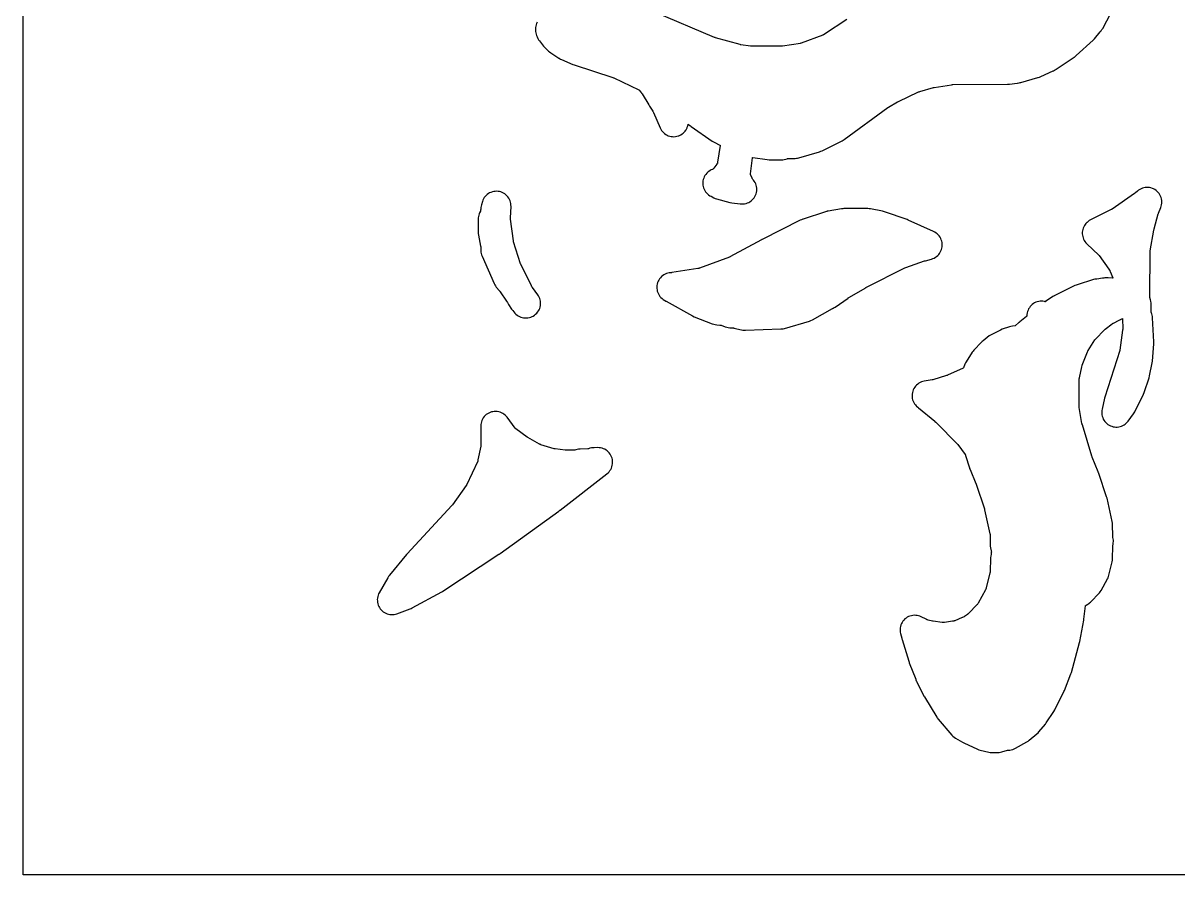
# Model space of a CAD drawing. Header units: millimetres. Extents: x 0 to 300, y 0 to 300.
# Drawn here: x 0 to 197.2, y 0 to 145.6 of the extents above; entities that cross this region are included whole.
import ezdxf

# ---------------------------------------------------------------- set-up
doc = ezdxf.new("R2010")
doc.units = ezdxf.units.MM
doc.layers.add('CUT', color=7, linetype='CONTINUOUS')

msp = doc.modelspace()

# ---------------------------------------------------------------- linework, layer by layer
at = {"layer": 'CUT'}
for points in [[(299.95, 0), (0.05, 0), (0.02, 0), (0.01, 0), (0.01, 0.01), (0, 0.01), (0, 0.02), (0, 0.05), (0, 299.95), (0, 299.98), (0, 299.99), (0.01, 300), (0.02, 300), (0.05, 300), (299.95, 300)], [(87.79, 145.72), (87.7, 145.5), (87.62, 145.28), (87.56, 145.05), (87.53, 144.82), (87.52, 144.58), (87.52, 144.32), (87.53, 144.09), (87.56, 143.86), (87.62, 143.63), (87.69, 143.41), (87.78, 143.2), (87.92, 142.92), (88.05, 142.7), (88.2, 142.49), (88.91, 141.59), (89.15, 141.33), (89.74, 140.77), (89.92, 140.61), (90.12, 140.47), (91.53, 139.57), (91.58, 139.53), (91.64, 139.5), (91.78, 139.41), (91.99, 139.31), (93.89, 138.48), (94.12, 138.39), (100.74, 136.25), (100.84, 136.21), (100.85, 136.21), (100.9, 136.19), (105.15, 134.16), (105.19, 134.14), (105.2, 134.14), (105.21, 134.14), (105.21, 134.13), (105.22, 134.13), (105.23, 134.11), (105.53, 133.72), (105.55, 133.69), (105.6, 133.62), (105.63, 133.59), (105.73, 133.44), (106.89, 131.56), (106.94, 131.47), (107.01, 131.35), (107.55, 130.48), (107.55, 130.47), (107.56, 130.45), (107.57, 130.44), (107.58, 130.43), (107.58, 130.42), (107.6, 130.39), (107.65, 130.28), (108.82, 127.63), (108.93, 127.41), (109.07, 127.2), (109.22, 127.01), (109.39, 126.83), (109.57, 126.67), (109.77, 126.53), (109.99, 126.41), (110.21, 126.31), (110.44, 126.23), (110.68, 126.18), (110.93, 126.15), (111.17, 126.14), (111.42, 126.16), (111.66, 126.2), (111.89, 126.27), (111.9, 126.27), (111.98, 126.3), (112.12, 126.35), (112.13, 126.36), (112.23, 126.41), (112.34, 126.47), (112.35, 126.47), (112.55, 126.6), (112.74, 126.75), (112.75, 126.75), (112.92, 126.92), (113.08, 127.1), (113.08, 127.11), (113.19, 127.25), (113.21, 127.28), (113.21, 127.29), (113.22, 127.3), (113.23, 127.31), (113.35, 127.52), (113.41, 127.68), (113.42, 127.7), (113.44, 127.74), (113.44, 127.75), (113.52, 127.98), (113.59, 128.23), (113.6, 128.27), (113.61, 128.27), (113.64, 128.25), (113.88, 128.06), (113.93, 128.02), (113.99, 127.97), (114.03, 127.94), (114.11, 127.88), (117.72, 125.39), (118.02, 125.21), (119.02, 124.71), (119.05, 124.7), (119.06, 124.69), (119.06, 124.66), (118.63, 121.8), (118.63, 121.79), (118.62, 121.71), (118.6, 121.61), (118.6, 121.6), (118.59, 121.58), (118.58, 121.58), (118.52, 121.5), (118.48, 121.45), (118, 120.78), (117.95, 120.72), (117.92, 120.68), (117.89, 120.64), (117.86, 120.6), (117.84, 120.58), (117.82, 120.57), (117.77, 120.55), (117.55, 120.46), (117.33, 120.34), (117.13, 120.21), (116.94, 120.06), (116.76, 119.88), (116.61, 119.7), (116.47, 119.49), (116.35, 119.28), (116.25, 119.05), (116.18, 118.82), (116.13, 118.58), (116.1, 118.34), (116.1, 118.09), (116.12, 117.85), (116.17, 117.61), (116.24, 117.38), (116.33, 117.15), (116.44, 116.93), (116.57, 116.73), (116.73, 116.53), (116.9, 116.36), (117.08, 116.2), (117.29, 116.06), (117.5, 115.95), (118.01, 115.7), (118.23, 115.6), (118.46, 115.53), (120.71, 114.92), (121.04, 114.85), (122.5, 114.66), (122.75, 114.64), (122.99, 114.65), (123.24, 114.68), (123.48, 114.73), (123.72, 114.81), (123.95, 114.91), (124.16, 115.03), (124.36, 115.17), (124.55, 115.34), (124.72, 115.52), (124.87, 115.71), (125.01, 115.93), (125.12, 116.15), (125.2, 116.38), (125.27, 116.62), (125.31, 116.87), (125.32, 117.12), (125.31, 117.36), (125.28, 117.61), (125.22, 117.85), (125.13, 118.09), (125.03, 118.31), (124.9, 118.52), (124.75, 118.72), (124.66, 118.82), (124.59, 118.91), (124.56, 118.94), (124.56, 118.95), (124.55, 118.97), (124.51, 119.05), (124.28, 119.57), (124.26, 119.63), (124.25, 119.65), (124.24, 119.69), (124.24, 119.7), (124.24, 119.71), (124.25, 119.78), (124.25, 119.79), (124.6, 122.55), (124.6, 122.58), (124.61, 122.59), (124.64, 122.58), (127.1, 122.22), (127.46, 122.19), (129.48, 122.18), (129.49, 122.18), (129.5, 122.18), (129.76, 122.19), (130.02, 122.23), (130.27, 122.3), (130.49, 122.37), (130.56, 122.39), (130.6, 122.39), (130.64, 122.39), (130.68, 122.39), (131.88, 122.43), (132.09, 122.45), (132.3, 122.48), (132.5, 122.53), (136.05, 123.57), (136.26, 123.64), (136.46, 123.73), (139.88, 125.42), (140.07, 125.52), (140.25, 125.65), (147.69, 131.12), (147.71, 131.13), (147.79, 131.19), (147.82, 131.21), (149.34, 132.09), (149.37, 132.11), (149.51, 132.18), (152.97, 133.79), (153.06, 133.82), (153.08, 133.83), (153.16, 133.86), (155.5, 134.55), (155.58, 134.57), (155.6, 134.57), (158.6, 135.01), (158.76, 135.03), (158.78, 135.03), (158.79, 135.03), (168.17, 135.09), (168.46, 135.11), (169.8, 135.28), (169.82, 135.28), (169.87, 135.28), (170.13, 135.33), (170.32, 135.38), (170.39, 135.4), (170.42, 135.41), (173.35, 136.25), (173.35, 136.24), (173.39, 136.25), (173.61, 136.32), (173.82, 136.41), (175.92, 137.37), (175.99, 137.4), (176, 137.41), (176.19, 137.5), (176.38, 137.61), (176.44, 137.65), (179.54, 139.73), (179.65, 139.81), (179.69, 139.84), (179.88, 140), (182.75, 142.63), (182.83, 142.7), (182.84, 142.71), (182.98, 142.87), (183.96, 144.04), (183.97, 144.05), (184.04, 144.13), (184.1, 144.2), (184.13, 144.23), (184.27, 144.43), (184.4, 144.63), (185.82, 147.26)], [(140.71, 146.16), (136.87, 143.64), (136.82, 143.61), (136.77, 143.58), (136.74, 143.57), (136.73, 143.56), (136.7, 143.55), (136.69, 143.55), (136.64, 143.53), (136.62, 143.52), (136.59, 143.51), (132.88, 142.12), (132.87, 142.12), (132.86, 142.12), (132.84, 142.11), (132.81, 142.1), (132.8, 142.1), (132.78, 142.09), (132.76, 142.09), (129.74, 141.62), (129.59, 141.59), (129.58, 141.59), (129.55, 141.59), (129.47, 141.59), (124.41, 141.6), (124.4, 141.6), (124.33, 141.6), (124.26, 141.61), (122.6, 141.85), (122.58, 141.85), (122.54, 141.86), (122.52, 141.86), (122.5, 141.87), (118.25, 143.05), (118.2, 143.06), (118.11, 143.1), (107.91, 147.4)]]:
    msp.add_lwpolyline(points, dxfattribs=at)
for points in [[(78.16, 107.24), (78.19, 106.62), (78.21, 106.39), (78.26, 106.17), (78.32, 105.95), (78.4, 105.74), (80.45, 101.05), (80.56, 100.83), (80.68, 100.63), (80.83, 100.44), (81.38, 99.79), (81.4, 99.77), (81.41, 99.76), (81.42, 99.74), (81.5, 99.64), (82.57, 98.01), (82.72, 97.82), (82.75, 97.78), (82.79, 97.7), (82.92, 97.49), (83.45, 96.69), (83.65, 96.42), (84.01, 96.01), (84.18, 95.83), (84.37, 95.67), (84.57, 95.53), (84.79, 95.42), (85.02, 95.32), (85.25, 95.24), (85.49, 95.19), (85.74, 95.16), (85.98, 95.16), (86.23, 95.18), (86.47, 95.23), (86.71, 95.3), (86.93, 95.39), (87.15, 95.5), (87.36, 95.64), (87.55, 95.79), (87.73, 95.96), (87.88, 96.15), (88.02, 96.36), (88.14, 96.57), (88.24, 96.8), (88.31, 97.03), (88.36, 97.28), (88.39, 97.52), (88.39, 97.77), (88.37, 98.01), (88.32, 98.25), (88.25, 98.49), (88.15, 98.72), (88.04, 98.94), (87.9, 99.14), (87.01, 100.35), (86.92, 100.46), (86.9, 100.51), (86.84, 100.65), (85, 104.33), (84.99, 104.35), (84.97, 104.42), (83.79, 108.15), (83.77, 108.23), (83.76, 108.27), (83.76, 108.28), (83.76, 108.31), (83.75, 108.35), (83.28, 112.05), (83.27, 112.23), (83.27, 112.26), (83.27, 112.29), (83.34, 114.22), (83.33, 114.47), (83.31, 114.72), (83.25, 114.96), (83.18, 115.2), (83.08, 115.42), (82.96, 115.64), (82.82, 115.84), (82.65, 116.03), (82.47, 116.2), (82.28, 116.35), (82.07, 116.49), (81.85, 116.6), (81.62, 116.69), (81.38, 116.75), (81.13, 116.79), (80.89, 116.81), (80.64, 116.8), (80.39, 116.77), (80.15, 116.71), (79.92, 116.63), (79.69, 116.53), (79.48, 116.41), (79.28, 116.26), (79.09, 116.1), (78.92, 115.91), (78.77, 115.72), (78.64, 115.5), (78.54, 115.28), (78.45, 115.05), (78.28, 114.5), (78.22, 114.27), (78.19, 114.04), (78.16, 113.77), (78.15, 113.61), (78.15, 113.57), (78.14, 113.49), (78.14, 113.47), (78.14, 113.46), (78.14, 113.45), (78.13, 113.44), (77.98, 113.14), (77.89, 112.93), (77.82, 112.72), (77.77, 112.5), (77.74, 112.28), (77.73, 112.05), (77.73, 109.82), (77.74, 109.58), (77.78, 109.33), (78.15, 107.45), (78.16, 107.39), (78.16, 107.36), (78.16, 107.34)], [(152.57, 33.16), (152.59, 33.12), (152.6, 33.12), (153.88, 30.57), (153.97, 30.4), (156.05, 26.96), (156.11, 26.86), (156.13, 26.83), (156.31, 26.59), (158.63, 23.88), (158.82, 23.68), (159.03, 23.51), (159.27, 23.35), (160.43, 22.67), (160.66, 22.55), (163.04, 21.47), (163.26, 21.39), (163.48, 21.32), (164.97, 20.96), (165.18, 20.92), (165.38, 20.9), (165.59, 20.89), (166.48, 20.9), (166.72, 20.91), (166.95, 20.95), (167.19, 21.01), (168.13, 21.3), (168.14, 21.31), (168.15, 21.31), (168.16, 21.31), (168.19, 21.31), (168.19, 21.32), (168.22, 21.32), (168.36, 21.33), (168.43, 21.33), (168.53, 21.34), (168.78, 21.38), (169.03, 21.44), (169.27, 21.53), (169.5, 21.65), (171.47, 22.75), (171.66, 22.87), (171.84, 23), (173.18, 24.11), (173.36, 24.27), (173.52, 24.45), (174.62, 25.78), (174.76, 25.97), (176.07, 27.91), (176.24, 28.2), (177.79, 31.32), (177.88, 31.53), (178.97, 34.35), (179.05, 34.59), (180.44, 39.7), (180.49, 39.9), (181.17, 43.52), (181.19, 43.68), (181.47, 45.98), (181.48, 46.03), (181.47, 46.03), (181.47, 46.04), (181.48, 46.04), (181.5, 46.05), (181.51, 46.06), (181.57, 46.09), (181.59, 46.1), (181.77, 46.22), (181.78, 46.22), (182.11, 46.45), (182.14, 46.47), (182.32, 46.61), (182.33, 46.61), (182.51, 46.78), (183.69, 48.01), (183.7, 48.01), (183.86, 48.19), (184, 48.38), (184.13, 48.58), (185.22, 50.58), (185.31, 50.78), (185.39, 50.98), (185.45, 51.19), (186.01, 53.49), (186.06, 53.76), (186.08, 54.03), (186.12, 56.17), (186.12, 56.25), (186.13, 56.28), (186.14, 56.32), (186.17, 56.48), (186.22, 56.72), (186.24, 56.96), (186.24, 57.2), (186.21, 57.44), (186.16, 57.68), (186.12, 57.81), (186.12, 57.82), (186.12, 57.83), (186.12, 57.87), (186.12, 57.9), (186.08, 59.88), (186.06, 60.12), (186.02, 60.37), (185.14, 64.38), (185.07, 64.63), (183.74, 68.61), (183.73, 68.65), (183.71, 68.7), (183.65, 68.88), (182.6, 71.4), (182.6, 71.41), (182.58, 71.45), (182.55, 71.55), (180.93, 76.88), (180.92, 76.92), (180.89, 76.99), (180.89, 77), (180.87, 77.07), (180.86, 77.13), (180.4, 79.86), (180.39, 79.89), (180.39, 79.92), (180.39, 79.93), (180.39, 80.01), (180.41, 84.8), (180.41, 84.82), (180.42, 84.86), (180.43, 84.92), (180.43, 84.93), (180.43, 84.94), (180.84, 86.84), (180.87, 87.03), (180.88, 87.05), (180.88, 87.06), (180.9, 87.11), (181.81, 89.38), (181.85, 89.49), (181.86, 89.52), (181.87, 89.54), (181.87, 89.55), (181.92, 89.61), (183.08, 91.43), (183.12, 91.48), (183.12, 91.49), (183.14, 91.51), (183.17, 91.54), (183.18, 91.55), (183.21, 91.59), (184.66, 93.09), (184.7, 93.13), (184.72, 93.15), (184.75, 93.18), (184.76, 93.18), (184.79, 93.21), (184.82, 93.24), (184.84, 93.25), (186.03, 94.18), (186.04, 94.19), (186.07, 94.21), (186.08, 94.22), (186.1, 94.23), (186.2, 94.28), (186.22, 94.29), (186.24, 94.3), (186.25, 94.3), (187.23, 94.8), (187.31, 94.84), (187.36, 94.87), (187.42, 94.9), (187.77, 95.08), (187.79, 95.09), (187.8, 95.09), (187.81, 95.09), (187.81, 95.07), (187.81, 95.05), (187.82, 93.24), (187.81, 93.09), (187.81, 93.06), (187.33, 89.67), (187.33, 89.64), (187.33, 89.63), (187.31, 89.58), (184.78, 81.65), (184.72, 81.44), (184.3, 79.57), (184.26, 79.33), (184.24, 79.08), (184.25, 78.84), (184.28, 78.6), (184.33, 78.36), (184.4, 78.13), (184.5, 77.9), (184.62, 77.69), (184.76, 77.49), (184.92, 77.31), (185.1, 77.14), (185.29, 76.98), (185.49, 76.85), (185.71, 76.74), (185.94, 76.65), (186.17, 76.59), (186.41, 76.54), (186.66, 76.52), (186.9, 76.53), (187.14, 76.55), (187.38, 76.6), (187.61, 76.68), (187.84, 76.77), (188.05, 76.89), (188.25, 77.03), (188.44, 77.19), (188.61, 77.36), (188.76, 77.55), (189.66, 78.79), (189.78, 78.96), (189.87, 79.14), (191.37, 82.12), (191.51, 82.45), (192.34, 84.95), (192.42, 85.25), (192.86, 87.47), (192.9, 87.76), (193.14, 90.73), (193.15, 90.93), (193.15, 90.95), (193.15, 91.09), (192.92, 95.21), (192.89, 95.43), (192.85, 95.65), (192.79, 95.86), (192.76, 95.96), (192.75, 95.98), (192.73, 96.05), (192.72, 96.08), (192.71, 96.11), (192.7, 96.14), (192.7, 96.15), (192.7, 96.21), (192.66, 97.72), (192.64, 98.01), (192.58, 98.29), (192.48, 98.67), (192.47, 98.74), (192.46, 98.76), (192.46, 98.77), (192.46, 98.81), (192.46, 98.87), (192.49, 106.48), (192.49, 106.49), (192.49, 106.5), (192.49, 106.56), (192.5, 106.61), (193.15, 110.17), (193.15, 110.18), (193.16, 110.21), (193.18, 110.33), (193.18, 110.34), (193.2, 110.42), (193.89, 112.94), (193.91, 113.01), (193.94, 113.09), (194.32, 114.04), (194.4, 114.28), (194.46, 114.52), (194.49, 114.76), (194.5, 115.01), (194.48, 115.26), (194.44, 115.5), (194.38, 115.74), (194.29, 115.98), (194.18, 116.2), (194.05, 116.41), (193.89, 116.6), (193.72, 116.78), (193.53, 116.94), (193.33, 117.09), (193.11, 117.21), (192.89, 117.31), (192.65, 117.38), (192.41, 117.44), (192.16, 117.46), (191.91, 117.47), (191.67, 117.45), (191.42, 117.4), (191.18, 117.33), (190.95, 117.24), (190.73, 117.13), (190.53, 116.99), (190.33, 116.83), (190.02, 116.55), (189.85, 116.42), (189.83, 116.41), (186.02, 113.77), (185.93, 113.71), (185.92, 113.7), (185.86, 113.67), (182.32, 111.91), (182.31, 111.91), (182.11, 111.79), (182.1, 111.79), (181.91, 111.66), (181.9, 111.66), (181.73, 111.5), (181.72, 111.5), (181.55, 111.33), (181.4, 111.14), (181.27, 110.94), (181.16, 110.73), (181.06, 110.51), (181, 110.28), (180.95, 110.04), (180.92, 109.8), (180.92, 109.56), (180.94, 109.33), (180.99, 109.09), (181.06, 108.86), (181.14, 108.64), (181.25, 108.42), (181.38, 108.22), (181.53, 108.03), (181.7, 107.86), (183.76, 105.89), (183.78, 105.87), (183.79, 105.86), (183.8, 105.84), (183.82, 105.81), (185.47, 103.51), (185.59, 103.33), (185.61, 103.31), (185.61, 103.3), (185.62, 103.28), (185.63, 103.27), (185.64, 103.24), (185.65, 103.21), (185.69, 103.09), (186.12, 102.04), (186.13, 102), (186.13, 101.99), (186.12, 101.99), (186.08, 101.99), (185.33, 102), (185.02, 102), (184.86, 102), (184.8, 102), (184.78, 102), (184.77, 102), (184.57, 101.99), (184.37, 101.97), (183.38, 101.81), (183.3, 101.81), (183.06, 101.77), (182.82, 101.71), (180.04, 100.85), (179.85, 100.78), (179.66, 100.7), (176.35, 99.05), (176.34, 99.04), (176.23, 98.99), (176.19, 98.97), (176.12, 98.94), (175.91, 98.81), (174.65, 97.96), (174.64, 97.96), (174.61, 97.94), (174.6, 97.94), (174.44, 97.98), (174.2, 98.02), (173.95, 98.03), (173.71, 98.02), (173.47, 97.98), (173.23, 97.92), (173, 97.84), (172.78, 97.73), (172.57, 97.61), (172.37, 97.46), (172.19, 97.3), (172.03, 97.11), (171.88, 96.92), (171.75, 96.71), (171.65, 96.49), (171.57, 96.25), (171.51, 96.02), (171.47, 95.77), (171.46, 95.59), (171.46, 95.53), (171.46, 95.5), (171.46, 95.49), (171.46, 95.48), (171.45, 95.47), (171.44, 95.47), (171.43, 95.46), (171.37, 95.41), (170.25, 94.5), (170.24, 94.5), (170.2, 94.46), (170.14, 94.41), (170.1, 94.38), (170.09, 94.37), (170.07, 94.36), (170.04, 94.33), (170.02, 94.31), (169.53, 93.86), (169.52, 93.85), (169.48, 93.82), (169.43, 93.81), (168.97, 93.75), (168.71, 93.71), (168.46, 93.64), (167.24, 93.23), (166.92, 93.1), (165.44, 92.36), (165.23, 92.24), (165.03, 92.1), (163.96, 91.27), (163.82, 91.15), (163.68, 91.02), (162.41, 89.69), (162.26, 89.51), (162.12, 89.31), (161.08, 87.69), (160.96, 87.49), (160.86, 87.27), (160.61, 86.66), (160.61, 86.64), (160.6, 86.64), (160.6, 86.63), (160.55, 86.61), (157.9, 85.38), (157.81, 85.35), (157.79, 85.34), (157.71, 85.31), (155.39, 84.62), (155.26, 84.59), (153.92, 84.36), (153.68, 84.31), (153.44, 84.23), (153.21, 84.13), (153, 84.01), (152.8, 83.87), (152.61, 83.7), (152.44, 83.52), (152.29, 83.33), (152.15, 83.11), (152.05, 82.89), (151.96, 82.66), (151.89, 82.42), (151.85, 82.17), (151.84, 81.93), (151.85, 81.68), (151.88, 81.43), (151.94, 81.19), (152.03, 80.95), (152.13, 80.73), (152.26, 80.52), (152.41, 80.32), (152.57, 80.13), (152.58, 80.12), (152.83, 79.9), (152.96, 79.81), (155.72, 77.51), (155.75, 77.48), (155.89, 77.36), (156.03, 77.23), (159.54, 73.67), (159.6, 73.61), (159.65, 73.54), (160.93, 71.81), (160.95, 71.79), (160.96, 71.78), (160.96, 71.77), (160.99, 71.69), (161.64, 69.56), (161.66, 69.5), (161.68, 69.44), (161.75, 69.26), (162.76, 66.86), (162.77, 66.83), (162.78, 66.8), (162.8, 66.75), (164.2, 62.55), (164.23, 62.43), (164.24, 62.39), (165.15, 58.27), (165.15, 58.25), (165.16, 58.22), (165.17, 58.13), (165.18, 58.09), (165.18, 58), (165.21, 56.2), (165.23, 55.91), (165.28, 55.63), (165.33, 55.5), (165.35, 55.43), (165.36, 55.41), (165.37, 55.36), (165.37, 55.34), (165.37, 55.33), (165.39, 55.23), (165.38, 55.23), (165.39, 55.12), (165.38, 55.01), (165.38, 54.99), (165.37, 54.87), (165.35, 54.78), (165.28, 54.48), (165.24, 54.23), (165.22, 53.98), (165.18, 51.95), (165.18, 51.87), (165.17, 51.79), (165.16, 51.71), (165.16, 51.69), (165.16, 51.68), (165.14, 51.62), (164.52, 49.07), (164.5, 49.02), (164.5, 49), (164.48, 48.93), (164.45, 48.86), (164.44, 48.83), (164.39, 48.72), (164.38, 48.71), (164.38, 48.7), (163.12, 46.42), (163.07, 46.32), (163.05, 46.3), (163.04, 46.28), (162.97, 46.19), (162.94, 46.16), (162.94, 46.15), (162.92, 46.13), (161.55, 44.73), (161.48, 44.66), (161.46, 44.64), (161.45, 44.63), (161.36, 44.56), (161.33, 44.54), (161.29, 44.51), (160.79, 44.17), (160.75, 44.13), (160.73, 44.12), (160.57, 44.04), (160.55, 44.03), (160.46, 43.99), (160.4, 43.96), (159.16, 43.44), (159.07, 43.41), (159.03, 43.4), (159.01, 43.39), (158.98, 43.38), (158.91, 43.36), (158.81, 43.34), (158.76, 43.33), (157.36, 43.13), (157.29, 43.12), (157.28, 43.12), (157.17, 43.11), (157.16, 43.11), (157.05, 43.12), (157.06, 43.11), (156.99, 43.12), (155.45, 43.35), (155.39, 43.36), (155.38, 43.36), (155.31, 43.38), (154.59, 43.55), (154.48, 43.58), (154.42, 43.6), (154.34, 43.63), (154.33, 43.64), (154.24, 43.68), (153.41, 44.1), (153.18, 44.2), (152.94, 44.27), (152.7, 44.33), (152.46, 44.35), (152.21, 44.36), (151.96, 44.34), (151.72, 44.29), (151.48, 44.22), (151.25, 44.13), (151.03, 44.02), (150.82, 43.88), (150.63, 43.73), (150.45, 43.55), (150.29, 43.36), (150.15, 43.15), (150.03, 42.94), (149.94, 42.71), (149.87, 42.47), (149.82, 42.23), (149.79, 41.98), (149.79, 41.73), (149.82, 41.48), (149.87, 41.24), (150.07, 40.47), (150.07, 40.45), (150.1, 40.34), (150.13, 40.21), (151.27, 36.55), (151.29, 36.47), (151.3, 36.47), (151.3, 36.46), (151.32, 36.42), (151.32, 36.41), (151.33, 36.38), (151.37, 36.25), (152.46, 33.42), (152.48, 33.38), (152.48, 33.37), (152.49, 33.35)], [(119.11, 93.95), (119.17, 93.94), (119.2, 93.93), (119.22, 93.92), (119.93, 93.66), (120.18, 93.58), (120.44, 93.53), (120.71, 93.5), (121.2, 93.48), (121.24, 93.48), (121.27, 93.48), (121.4, 93.46), (121.41, 93.45), (122.71, 93.13), (122.94, 93.09), (123.17, 93.06), (123.4, 93.06), (129.44, 93.28), (129.65, 93.3), (129.85, 93.33), (130.05, 93.38), (134.3, 94.62), (134.57, 94.72), (134.83, 94.84), (138.27, 96.79), (138.29, 96.8), (138.32, 96.82), (138.34, 96.83), (138.38, 96.85), (138.56, 96.96), (138.59, 96.98), (138.68, 97.03), (140.9, 98.57), (140.94, 98.59), (141.02, 98.65), (141.06, 98.68), (141.13, 98.72), (143.81, 100.28), (143.88, 100.32), (143.95, 100.36), (143.97, 100.37), (143.98, 100.38), (144.05, 100.42), (150.63, 103.71), (150.77, 103.77), (153.97, 104.9), (154.02, 104.92), (154.12, 104.95), (155.16, 105.24), (155.4, 105.32), (155.62, 105.41), (155.83, 105.54), (156.03, 105.68), (156.22, 105.84), (156.39, 106.01), (156.54, 106.2), (156.67, 106.41), (156.78, 106.63), (156.87, 106.86), (156.94, 107.09), (156.98, 107.33), (157, 107.58), (156.99, 107.82), (156.97, 108.07), (156.91, 108.3), (156.84, 108.54), (156.74, 108.76), (156.62, 108.98), (156.48, 109.18), (156.32, 109.36), (156.14, 109.53), (155.95, 109.68), (155.75, 109.82), (155.53, 109.93), (151.19, 111.89), (150.98, 111.97), (147.13, 113.31), (146.79, 113.4), (144.74, 113.8), (144.5, 113.84), (144.26, 113.85), (140.21, 113.85), (140, 113.84), (139.79, 113.81), (137.52, 113.42), (137.33, 113.39), (137.29, 113.38), (137.25, 113.37), (137.07, 113.31), (133.27, 112.05), (133.19, 112.03), (132.96, 111.95), (132.74, 111.85), (126.24, 108.6), (126.2, 108.58), (126.12, 108.53), (120.74, 105.59), (120.73, 105.59), (120.73, 105.58), (120.7, 105.57), (120.65, 105.55), (115.53, 103.69), (115.48, 103.67), (115.47, 103.67), (115.4, 103.64), (115.39, 103.64), (115.38, 103.64), (115.36, 103.64), (115.35, 103.63), (115.32, 103.63), (115.27, 103.62), (115.24, 103.62), (110.79, 102.91), (110.73, 102.9), (110.61, 102.9), (110.36, 102.87), (110.12, 102.82), (109.88, 102.75), (109.65, 102.65), (109.43, 102.53), (109.23, 102.39), (109.04, 102.23), (108.86, 102.05), (108.71, 101.86), (108.57, 101.65), (108.46, 101.43), (108.37, 101.2), (108.3, 100.96), (108.26, 100.71), (108.24, 100.47), (108.25, 100.22), (108.28, 99.97), (108.33, 99.73), (108.41, 99.49), (108.51, 99.27), (108.64, 99.05), (108.78, 98.85), (108.94, 98.66), (109.13, 98.49), (109.32, 98.34), (109.34, 98.33), (109.48, 98.23), (109.56, 98.18), (109.79, 98.04), (109.82, 98.03), (114.36, 95.51), (114.65, 95.38), (117.71, 94.17), (117.96, 94.08), (118.21, 94.03), (118.47, 94), (119.03, 93.96)], [(61.17, 45.28), (61.34, 45.11), (61.53, 44.96), (61.73, 44.82), (61.95, 44.71), (62.18, 44.62), (62.41, 44.55), (62.65, 44.5), (62.89, 44.48), (63.13, 44.48), (63.38, 44.51), (63.62, 44.56), (63.85, 44.63), (66.12, 45.45), (66.3, 45.52), (66.47, 45.61), (71.51, 48.37), (71.69, 48.47), (81.28, 54.8), (81.29, 54.81), (81.33, 54.83), (81.5, 54.94), (91.48, 62.15), (91.57, 62.21), (91.68, 62.3), (91.7, 62.31), (91.73, 62.34), (99.72, 68.54), (99.91, 68.7), (100.08, 68.88), (100.24, 69.08), (100.37, 69.29), (100.48, 69.51), (100.57, 69.74), (100.63, 69.99), (100.67, 70.23), (100.69, 70.48), (100.68, 70.73), (100.65, 70.98), (100.59, 71.22), (100.5, 71.46), (100.4, 71.68), (100.27, 71.9), (100.12, 72.1), (99.95, 72.28), (99.77, 72.45), (99.57, 72.6), (99.35, 72.72), (99.12, 72.83), (98.89, 72.91), (98.65, 72.97), (98.4, 73), (98.15, 73.01), (97.54, 73), (97.3, 72.98), (97.07, 72.95), (96.83, 72.89), (96.67, 72.84), (96.58, 72.8), (96.55, 72.79), (96.54, 72.79), (96.47, 72.79), (95.14, 72.76), (94.89, 72.74), (94.64, 72.7), (94.43, 72.64), (94.4, 72.63), (94.39, 72.63), (94.25, 72.58), (94.21, 72.57), (94.2, 72.57), (94.18, 72.56), (94.16, 72.56), (94.06, 72.55), (92.75, 72.55), (92.58, 72.56), (90.86, 72.8), (90.83, 72.8), (90.79, 72.81), (90.7, 72.83), (88.45, 73.51), (88.42, 73.52), (88.36, 73.54), (88.3, 73.56), (88.26, 73.57), (88.25, 73.58), (88.24, 73.58), (88.22, 73.59), (86.19, 74.73), (86.11, 74.78), (84.15, 76.22), (84.12, 76.25), (84.11, 76.26), (84.07, 76.32), (82.67, 78.19), (82.51, 78.38), (82.34, 78.55), (82.14, 78.71), (81.93, 78.85), (81.71, 78.96), (81.48, 79.06), (81.24, 79.12), (80.99, 79.17), (80.74, 79.19), (80.49, 79.18), (80.25, 79.15), (80, 79.1), (79.76, 79.02), (79.54, 78.92), (79.32, 78.79), (79.12, 78.65), (78.93, 78.48), (78.76, 78.3), (78.61, 78.1), (78.48, 77.89), (78.37, 77.66), (78.28, 77.43), (78.22, 77.19), (78.18, 76.94), (78.17, 76.69), (78.17, 73.35), (78.17, 73.32), (78.16, 73.26), (77.7, 70.9), (77.69, 70.86), (77.68, 70.77), (77.67, 70.72), (77.67, 70.71), (77.65, 70.68), (75.75, 66.62), (75.74, 66.6), (75.73, 66.58), (75.71, 66.55), (75.7, 66.54), (73.34, 63.25), (73.29, 63.19), (73.29, 63.18), (73.25, 63.14), (65.58, 54.89), (65.46, 54.76), (62.59, 51.2), (62.55, 51.15), (62.54, 51.13), (62.42, 50.97), (62.3, 50.78), (60.83, 48.22), (60.72, 48.01), (60.63, 47.78), (60.57, 47.55), (60.52, 47.31), (60.5, 47.06), (60.51, 46.82), (60.53, 46.58), (60.58, 46.34), (60.66, 46.11), (60.75, 45.88), (60.87, 45.67), (61.01, 45.47)]]:
    msp.add_lwpolyline(points, close=True, dxfattribs=at)

doc.saveas('drawing.dxf')
